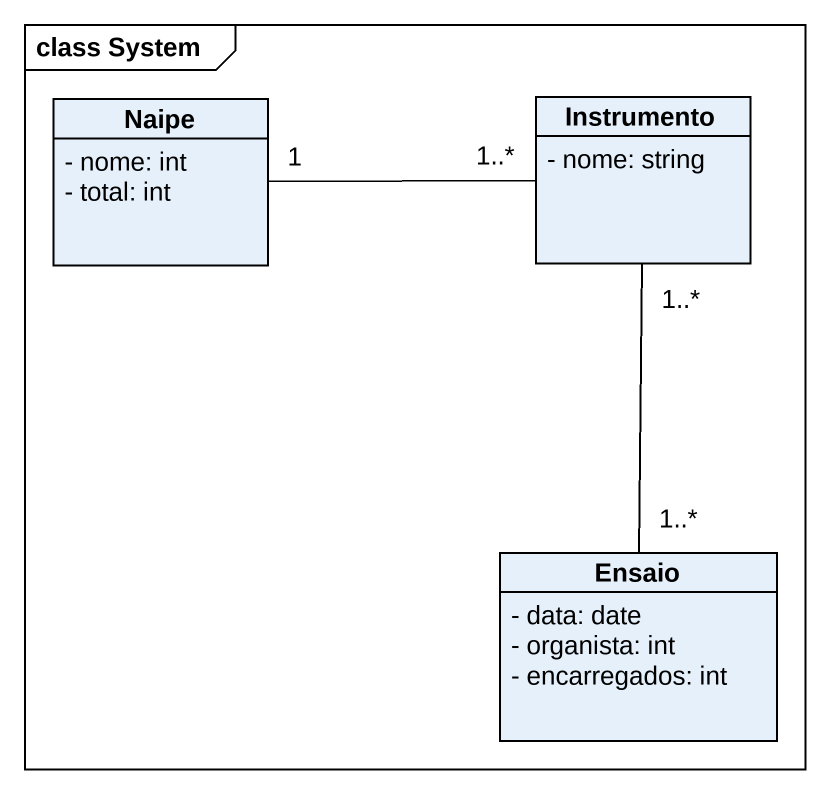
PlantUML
@startuml
mainframe class System
hide circle
hide empty members
skinparam classAttributeIconSize 0
class Naipe {
  - nome: int
  - total: int
}
class Instrumento {
  - nome: string
}
class Ensaio {
  - data: date
  - organista: int
  - encarregados: int
}
Instrumento "1..*" -left- "1" Naipe
Ensaio "1..*" -up- "1..*" Instrumento
@enduml
